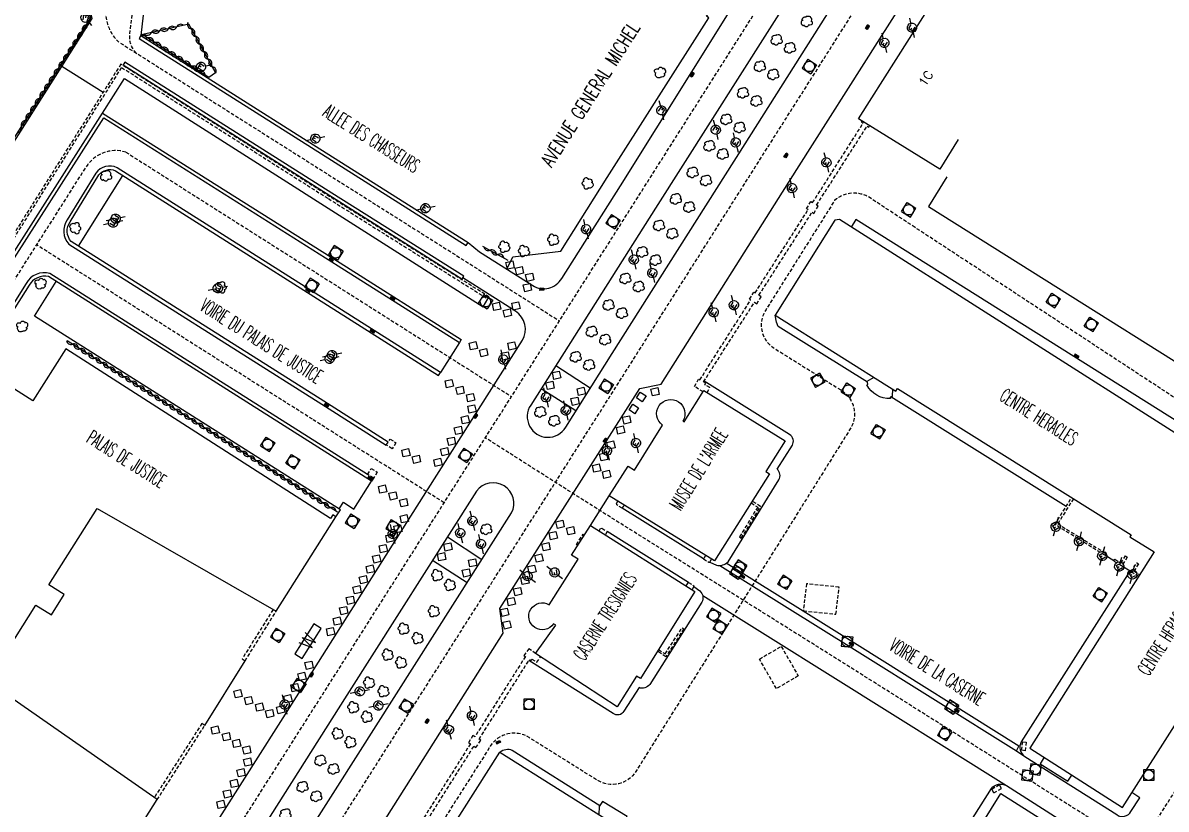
# Model space of a CAD drawing. Header units: millimetres. Extents: x 155000 to 156001, y 122000 to 123001.
# Drawn here: x 155752.4 to 155916.3, y 122209 to 122321.7 of the extents above; entities that cross this region are included whole.
import ezdxf
from ezdxf.enums import TextEntityAlignment as Align

# ---------------------------------------------------------------- set-up
doc = ezdxf.new("R2010")
doc.units = ezdxf.units.MM
doc.linetypes.add('DASHED', pattern=[0.75, 0.5, -0.25])
doc.layers.get('0').update_dxf_attribs({"linetype": 'CONTINUOUS'})
for name, color, linetype in [('W0001', 6, 'DASHED'), ('W0008', 7, 'CONTINUOUS'), ('W0100', 7, 'CONTINUOUS'), ('W0112', 1, 'DASHED'), ('W0300', 7, 'CONTINUOUS'), ('W0310', 3, 'CONTINUOUS'), ('W0334', 7, 'CONTINUOUS'), ('W0400', 7, 'CONTINUOUS'), ('W0420', 7, 'CONTINUOUS'), ('W0471', 7, 'CONTINUOUS'), ('W0984', 7, 'CONTINUOUS'), ('W0989', 7, 'CONTINUOUS'), ('W0991', 7, 'CONTINUOUS')]:
    doc.layers.add(name, color=color, linetype=linetype)
doc.styles.get("Standard").update_dxf_attribs({"font": 'romans.shx', "width": 0.85})

# ---------------------------------------------------------------- blocks, each defined once
blk = doc.blocks.new('T420')
for p, q in [((0.7499999999708962, 0.75), (-0.7500000000291038, 0.75)), ((-0.7500000000291038, 0.75), (-0.7500000000291038, -0.75)), ((0.75, 0.75), (0.75, -0.75)), ((0.7499999999708962, -0.75), (-0.7500000000291038, -0.75))]:
    blk.add_line(p, q)
blk.add_ellipse((0, 0), major_axis=(-0.5303300858918937, 0.5303300858918937), ratio=0.9999999999925214, start_param=3.926990816990981, end_param=10.21017612417057)
blk = doc.blocks.new('t310o')
at = {"color": 0, "linetype": 'Continuous'}
for centre, start, end in [((-0.4999987064074958, 0.3750017247803044), 216.8699, 323.1304), ((0.5000012935925042, -0.3749982752196956), 36.8699, 143.1303)]:
    blk.add_arc(centre, 0.625, start, end, dxfattribs=at)
blk = doc.blocks.new('T471')
for p, q in [((-0.333334, 0.333334), (-0.333334, -0.333334)), ((-0.333334, 0.333334), (0.333334, 0.333334)), ((-0.333334, 0), (0, 0)), ((0.500001, 0.500001), (1.000002, 1.000002)), ((-0.500001, -0.500001), (-1.000002, -1.000002)), ((-0.333334, -0.333334), (0.333334, -0.333334))]:
    blk.add_line(p, q)
blk.add_ellipse((0, 0), major_axis=(0.4714054636000732, 0.4714054636000732), ratio=1, start_param=5.497787143782138, end_param=11.78097245096172)
blk = doc.blocks.new('T300')
for p, q in [((-0.7999991999999999, 0.5142852), (-0.8571420000000001, 0.3428568)), ((-0.8571420000000001, 0.3428568), (-0.8571420000000001, 0.1714284)), ((-0.8571420000000001, 0.1714284), (-0.7428564, 0.05714279999999999)), ((-0.6857135999999999, 0.6285708), (-0.7999991999999999, 0.5142852)), ((-0.7999991999999999, -0.05714279999999999), (-0.7428564, 0.05714279999999999)), ((-0.7428564, 0.05714279999999999), (-0.6857135999999999, 0.1142856)), ((-0.5714279999999999, 0.6857135999999999), (-0.6857135999999999, 0.6285708)), ((-0.4571423999999999, 0.6857135999999999), (-0.5714279999999999, 0.6857135999999999)), ((-0.285714, 0.6285708), (-0.4571423999999999, 0.6857135999999999)), ((-0.285714, 0.6285708), (-0.1714284, 0.7428564)), ((-0.2285712, 0.5714279999999999), (-0.285714, 0.6285708)), ((-0.1714284, 0.7428564), (-0.05714279999999999, 0.7999991999999999)), ((-0.05714279999999999, 0.7999991999999999), (0.05714279999999999, 0.7999991999999999)), ((0.05714279999999999, 0.7999991999999999), (0.2285712, 0.7428564)), ((0.2285712, 0.7428564), (0.3428568, 0.6285708)), ((0.3428568, 0.6285708), (0.3999996, 0.5142852)), ((0.4571423999999999, 0.4571423999999999), (0.3428568, 0.4571423999999999)), ((0.3999996, 0.5142852), (0.3999996, 0.4571423999999999)), ((0.5714279999999999, 0.3999996), (0.4571423999999999, 0.4571423999999999)), ((0.5714279999999999, 0.3999996), (0.6857135999999999, 0.285714)), ((0.6857135999999999, 0.285714), (0.7428564, 0.1714284)), ((0.7428564, 0.05714279999999999), (0.6857135999999999, -0.1714284)), ((0.7428564, 0.1714284), (0.7428564, 0.05714279999999999)), ((-0.7999991999999999, -0.1714284), (-0.7999991999999999, -0.05714279999999999)), ((-0.7999991999999999, -0.2285712), (-0.7999991999999999, -0.1714284)), ((-0.7428564, -0.3428568), (-0.7999991999999999, -0.2285712)), ((-0.6857135999999999, -0.3999996), (-0.7428564, -0.3428568)), ((-0.5142852, -0.4571423999999999), (-0.6857135999999999, -0.3999996)), ((-0.3999996, -0.4571423999999999), (-0.5142852, -0.4571423999999999)), ((-0.3999996, -0.4571423999999999), (-0.3428568, -0.4571423999999999)), ((-0.3428568, -0.4571423999999999), (-0.3428568, -0.3999996)), ((-0.3428568, -0.5142852), (-0.3428568, -0.4571423999999999)), ((-0.285714, -0.6285708), (-0.3428568, -0.5142852)), ((-0.1714284, -0.7428564), (-0.285714, -0.6285708)), ((-0.05714279999999999, -0.7999991999999999), (-0.1714284, -0.7428564)), ((0.05714279999999999, -0.7999991999999999), (-0.05714279999999999, -0.7999991999999999)), ((0.1714284, -0.7428564), (0.05714279999999999, -0.7999991999999999)), ((0.2285712, -0.6857135999999999), (0.1714284, -0.7428564)), ((0.285714, -0.4571423999999999), (0.2285712, -0.4571423999999999)), ((0.285714, -0.6285708), (0.2285712, -0.6857135999999999)), ((0.4571423999999999, -0.3999996), (0.285714, -0.4571423999999999)), ((0.3428568, -0.5142852), (0.285714, -0.6285708)), ((0.3428568, -0.5142852), (0.3428568, -0.4571423999999999)), ((0.5714279999999999, -0.3428568), (0.4571423999999999, -0.3999996)), ((0.6285708, -0.285714), (0.5714279999999999, -0.3428568)), ((0.6857135999999999, -0.1714284), (0.6285708, -0.285714))]:
    blk.add_line(p, q)
blk = doc.blocks.new('T400')
for p, q in [((-0.15, 0.3), (0.15, 0.3)), ((-0.15, -0.25), (-0.15, 0.3)), ((-0.15, 0.15), (0.15, 0.15)), ((-0.15, 0), (0.15, 0)), ((0.15, 0.3), (0.15, -0.25)), ((-0.15, -0.15), (0.15, -0.15)), ((-0.15, -0.25), (-0.15, -0.3)), ((-0.15, -0.3), (0.15, -0.3)), ((0.15, -0.3), (0.15, -0.25))]:
    blk.add_line(p, q)
blk = doc.blocks.new('t112o')
at = {"color": 0, "linetype": 'Continuous'}
for p, q in [((-0.5, 0.5), (0.5, 0.5)), ((-0.5, -0.5), (-0.5, 0.5)), ((0.5, 0.5), (0.5, -0.5)), ((0.5, -0.5), (-0.5, -0.5))]:
    blk.add_line(p, q, dxfattribs=at)

msp = doc.modelspace()

# ---------------------------------------------------------------- linework, layer by layer
at = {"layer": 'W0001', "flags": 128}
for points in [[(155652.1436739115, 122000), (155706.77995, 122085.993), (155718.3082174287, 122103.6452354047), (155743.7851408312, 122143.939513796), (155772.4709064311, 122189.4103832096), (155796.3504639325, 122227.0125104261), (155840.5681810711, 122296.7246820114), (155881.9790007517, 122361.9693278728)], [(155666.236061548, 122000), (155716.8520315578, 122079.6949114116), (155728.1028776862, 122096.8550360209), (155753.7751459108, 122137.5530576896), (155774.6360081719, 122170.6574893503), (155819.6712437374, 122241.5592738366), (155839.4102358227, 122272.6645708474), (155891.9600129518, 122355.5686582201)]]:
    msp.add_lwpolyline(points, dxfattribs=at)
for points in [[(155768.6290668076, 122317.3365856267, -0.2310040762439673), (155767.7091206795, 122320.0450530591), (155769.2599034974, 122332.2276617168), (155769.8553744848, 122339.5391591925, 0.1604489781512149), (155769.8553744848, 122339.5391591925, -1.984029541635164)], [(155761.3157947054, 122335.7723562551), (155762.4916936215, 122330.6657507518), (155764.4020177776, 122321.8990094943, 0.147656233880943), (155766.024316376, 122318.9833199382), (155797.7050624826, 122298.9546173824), (155814.8816255543, 122288.115498122), (155829.3007732201, 122278.960864242)], [(155920.8178756938, 122000), (155935.0776053921, 122022.5105007209), (155954.4762979209, 122053.0129373225, -0.4136796324296143), (155968.7866672738, 122056.2109022707), (155946.6104515429, 122070.2576818349, -0.1823585135247044), (155934.8219770191, 122091.337370122), (155933.4136923433, 122100.7092005816), (155922.137060035, 122174.2825775177), (155920.346739965, 122185.9298224823, 0.1412574781914066), (155912.3082839524, 122203.3113597273), (155870.03775, 122229.92045), (155849.6353, 122242.6963), (155835.0983, 122251.7793), (155818.6694840416, 122262.1999298621)]]:
    msp.add_lwpolyline(points, format="xyb", dxfattribs=at)
at = {"layer": 'W0001'}
for points in [[(155625.0191206, 122270.2598098158), (155632.9121044592, 122265.5357790615, 0.3971630550388728), (155641.3057308284, 122267.3845162393), (155670.998663689, 122313.8066143105, -0.4190216467657031), (155677.9449053601, 122315.3668932171), (155742.6278312137, 122274.5137424268, 0.3130647696439477), (155745.3934449226, 122275.7320845404), (155761.4518706625, 122301.0436538978, -0.3367055995475418), (155767.1277706313, 122303.1453192591), (155822.4229073525, 122268.1174513176)], [(155812.7697930349, 122252.8986746555), (155793.8799378705, 122264.8672279656), (155754.3339318233, 122289.8552823907, -0.3632297259151491)]]:
    msp.add_lwpolyline(points, format="xyb", dxfattribs=at)
at = {"layer": 'W0001', "flags": 128}
msp.add_lwpolyline([(155880.2988689124, 122292.3400459386), (155873.8449942438, 122296.571891053, 0.3378213921234247), (155868.7583512407, 122296.209146615), (155858.92075, 122280.5876, 0.4142135622039166), (155859.9326168053, 122275.1429403786), (155869.7056508648, 122269.0231450996, -0.4142135622039166), (155870.9936869322, 122263.476929805), (155855.641139099, 122238.9354918886), (155840.2668932358, 122214.4076411039, -0.4142135622039166), (155834.7149386476, 122213.1445729125), (155824.9419045881, 122219.2643681914, 0.4142135622039166), (155819.38995, 122218.0013), (155810.5331451777, 122204.0510191838, 0.4142135623730951), (155811.7962133679, 122198.4990645937), (155869.0189978086, 122162.4871494668), (155878.4304370476, 122156.5525295948, 0.3916673116344891), (155884.3918006263, 122158.9161051357), (155910.1870270112, 122199.973606401), (155932.207152784, 122234.6218126684), (155937.9434092426, 122243.6227420723, 0.3388562437548717), (155936.9452, 122255.1967)], format="xyb", close=True, dxfattribs=at)
at = {"layer": 'W0008'}
for points in [[(155884.5006583987, 122360.3498315433), (155862.9966, 122326.4785), (155843.0875621422, 122295.1278640227), (155825.1814, 122266.8764, 1.028066374352977), (155830.205, 122263.7445), (155836.8524122612, 122274.2932242277), (155855.941, 122304.3367), (155868.3104, 122323.8587), (155889.4340520221, 122357.1814344078)], [(155685.0643, 122357.2886), (155683.7259, 122356.6924), (155670.1531, 122335.3106), (155652.4803419285, 122307.6166715621), (155622.5061, 122260.6908), (155608.6449, 122238.9905, 0.4373628191754588), (155609.3224, 122234.9512), (155623.1209, 122226.1631), (155640.6318, 122215.2052), (155661.6144, 122201.6128), (155675.4819, 122192.803), (155717.2492, 122166.297), (155738.3958, 122152.6698, 0.4281102933007476), (155746.8565, 122154.6134), (155768.7192, 122189.0837), (155793.8265, 122228.6151), (155808.8922, 122252.3995), (155823.9944, 122276.1889, 0.4055611627127376), (155822.9855000001, 122280.3324000001), (155815.4321, 122285.1185), (155815.5748, 122285.3505), (155796.6496, 122297.2834), (155767.0126, 122316.0214), (155766.7219538698, 122315.5616988921)], [(155771.5873213682, 122339.8003483991), (155769.297108547, 122319.84291045), (155769.0299, 122319.4203), (155793.7553, 122303.7869), (155815.9319, 122289.7812), (155816.2069, 122290.2015), (155817.8285, 122288.8576), (155825.4796, 122284.0249, 0.4233195955415405), (155829.6245999998, 122285.0418000001), (155838.0488, 122298.3215), (155858.7554206483, 122331.4049505061)], [(155742.6472552591, 122277.4227268568), (155743.5215, 122276.8978), (155743.9600928768, 122276.6344536286), (155745.0642, 122278.4733), (155763.9605, 122308.053), (155797.5983, 122286.8388), (155814.967, 122275.875), (155812.2347, 122271.5528), (155765.8812, 122300.9164, 0.3535089515991144), (155762.8503000001, 122300.1502999999), (155758.7177, 122293.4452, 0.3454935081339963), (155758.9657, 122289.945), (155795.2434, 122267.0221), (155804.4764, 122261.1721)], [(155801.7891, 122256.9699), (155756.2576, 122285.7682, 0.336212259429199), (155752.824, 122284.339), (155747.9574140339, 122276.6436208466), (155745.5284, 122272.7673), (155745.7439, 122272.6306)], [(155850.841, 122244.4101), (155851.8008999999, 122243.9356, 0.2414318940499677), (155853.4919, 122244.4402), (155860.772, 122256.1873, 0.3627485233588649), (155860.5018, 122257.7115), (155862.6959, 122261.1321, 0.4020820055839898), (155862.2926, 122262.6796), (155850.0342013777, 122270.3441394164)], [(155911.1021292568, 122243.11466968), (155895.5046, 122218.6231, 0.3999377983134912), (155896.0505, 122216.56), (155909.2152, 122208.2092, 0.4603296571850259), (155911.2463004904, 122208.6635997398), (155912.5325, 122210.6242), (155911.3789787701, 122211.3593342797)], [(155848.5884, 122240.8791), (155849.4338000001, 122240.2714, -0.3489252406862087), (155849.7175, 122238.6415), (155842.2392, 122226.8795, -0.3618394744227851), (155840.7275, 122226.423), (155838.5403992903, 122223.0165004033, -0.4520716839717261), (155837.0091, 122222.6984), (155824.9022472218, 122230.3000170155)], [(155835.0704332281, 122209.4777427151), (155822.5471, 122217.4107, 0.2699616552705754), (155820.7609, 122217.1422)], [(155838.5989814934, 122207.2657476333), (155871.12, 122186.7041, -0.3712880486777873), (155874.8925, 122187.9403), (155878.5176, 122193.576), (155879.3045, 122193.0973), (155891.2438, 122211.9685, -0.3627355690879984), (155893.3769, 122212.3678), (155906.6304, 122203.9348, -0.3797451135530641), (155907.1771003615, 122201.8440998163), (155881.1796, 122160.9123, -0.3505775078674382), (155879.5753, 122160.5537)]]:
    msp.add_lwpolyline(points, format="xyb", dxfattribs=at)
for points in [[(155761.9851, 122145.0749), (155766.5219, 122152.2656), (155768.5017, 122151.0448), (155777.8258, 122165.7499), (155777.1738, 122169.0477), (155785.8444, 122182.5743), (155788.9174, 122183.2769), (155799.1878, 122199.4524), (155821.2219, 122234.2171), (155820.7578, 122237.7249), (155840.8381, 122269.2613), (155843.8805, 122269.8902), (155863.3603, 122300.6361), (155875.258, 122319.378), (155892.4339, 122346.3708), (155891.6637, 122349.4607), (155894.4773673161, 122353.9424417487)], [(155763.8694712426, 122311.7078400595), (155757.9612, 122315.4068), (155762.2999, 122322.2799), (155759.1930635186, 122335.6758628667)], [(155935.033663333, 122252.4811729031), (155935.6088, 122253.4002), (155871.809080303, 122293.4669727361), (155871.1480670758, 122292.4144183193)], [(155873.4717266013, 122270.1729036659), (155860.6737, 122278.1552), (155860.4029, 122278.7596), (155860.2476, 122279.7665)], [(155901.9325102904, 122252.3617931437), (155876.8041352832, 122268.0670782581)]]:
    msp.add_lwpolyline(points, dxfattribs=at)
msp.add_lwpolyline([(155756.6806, 122147.9618), (155779.6582, 122184.1854), (155797.5081, 122212.3073), (155822.4367487, 122251.4394093357, 0.9218708745162154), (155817.4075422331, 122254.5770290993), (155798.832, 122225.3431), (155774.9986, 122187.8072), (155751.5459916361, 122150.9026333242, 0.9356676709904213)], format="xyb", close=True, dxfattribs=at)
at = {"layer": 'W0008', "flags": 128}
for points in [[(155849.9419, 122244.8656), (155838.2888901109, 122252.1169262361)], [(155847.7893, 122241.4881), (155836.1507901109, 122248.7670262361)]]:
    msp.add_lwpolyline(points, dxfattribs=at)
at = {"layer": 'W0100'}
for points in [[(155886.4687691174, 122304.9311549414), (155883.8365560592, 122300.6801016112), (155872.1828, 122307.896), (155882.9644, 122324.944), (155883.047, 122324.8886), (155886.3814, 122330.1425), (155889.6007, 122335.2186), (155892.8523, 122340.3998), (155895.9064, 122345.3196), (155899.3909, 122350.7868)], [(155884.849432543, 122299.5912101929), (155882.1926, 122295.3555), (155939.4254774574, 122259.4564029344), (155934.1806, 122292.7362), (155932.7943, 122301.7042), (155931.7412, 122308.5336), (155930.8139, 122314.4531), (155929.2643, 122324.407), (155928.3397, 122330.3358), (155927.4359, 122336.7828), (155926.1551, 122344.1121)], [(155910.0349, 122209.2503), (155927.9408715713, 122237.3470966281), (155928.2868, 122237.1273), (155936.9119, 122250.6995), (155936.7613, 122251.4), (155919.8704, 122261.9705), (155919.6174913625, 122261.5730361), (155869.4607, 122293.4881), (155868.807, 122293.3723), (155860.2476, 122279.7665), (155877.5525, 122268.912), (155877.7656814847, 122269.2528022869), (155911.2703656614, 122248.2946732083), (155911.0988, 122248.0204), (155914.5863565585, 122245.8656207032), (155896.7211, 122217.7442), (155910.0349, 122209.2503)], [(155735.8811964075, 122214.7025243279), (155762.9125477958, 122197.5524102018), (155762.6032, 122197.0641), (155763.0428, 122196.7616), (155771.6281, 122210.361), (155747.3177, 122227.2905), (155754.2454273876, 122238.2461032041), (155756.4553, 122236.8487), (155758.2755, 122239.744), (155756.0732211353, 122241.1366013311), (155763.0067, 122252.1013), (155788.67, 122237.3435), (155797.2474, 122250.885), (155796.8153, 122251.1588), (155796.4945829978, 122250.6576428189), (155758.5167, 122274.9617), (155753.8013, 122267.5107), (155745.7439, 122272.6306)]]:
    msp.add_lwpolyline(points, dxfattribs=at)
msp.add_lwpolyline([(155850.0153439408, 122268.9825983888), (155861.6691, 122261.7667), (155858.8870377704, 122257.3698063333), (155859.4146, 122257.036), (155851.5234, 122244.5644), (155836.4534, 122253.8958), (155839.1563, 122258.1344), (155840.0612738259, 122257.5718417688), (155844.072, 122264.0238, -2.299704953281392), (155846.986990428, 122264.5973469201), (155847.1728343914, 122264.4818208702)], format="xyb", close=True, dxfattribs=at)
msp.add_lwpolyline([(155825.886, 122231.2774), (155828.7790797902, 122235.3434037332), (155828.4364390623, 122235.5692594247, -2.341352379633259), (155827.8161387533, 122238.2855490765), (155831.9704543094, 122244.7968615698), (155831.0433, 122245.3884), (155833.7432, 122249.6628), (155848.7298, 122240.2055), (155840.9107, 122227.7177), (155840.3534105418, 122228.0666407264), (155837.5995, 122223.6684), (155825.886, 122231.2774)], format="xyb", dxfattribs=at)
for points in [[(155794.0961, 122235.5518), (155791.3562, 122231.2487), (155792.3973, 122230.5812), (155795.1372, 122234.8843)], [(155862.3214, 122171.4649), (155862.5510550545, 122171.8306674444), (155829.3823064122, 122192.6563885261), (155829.1689, 122192.3165), (155816.7706017952, 122200.1190993847), (155816.1487, 122199.1309), (155814.9122, 122199.936), (155815.5219594706, 122200.904905281), (155811.89, 122203.1906), (155820.7609, 122217.1422), (155838.0447, 122206.2728), (155837.8296535305, 122205.9304655955), (155871.0620094655, 122184.9921793616), (155871.2539, 122185.2917), (155874.9515, 122182.9228), (155892.5964, 122211.2299), (155905.9156, 122202.7876), (155888.1180326001, 122174.7890222078), (155888.4961, 122174.5487), (155879.5753, 122160.5537)]]:
    msp.add_lwpolyline(points, close=True, dxfattribs=at)
at = {"layer": 'W0112'}
for points in [[(155766.4216, 122315.7521), (155742.3516, 122277.6093), (155742.6472552591, 122277.4227268568), (155766.5319427061, 122315.2682222003), (155796.1696205459, 122296.4802282235), (155819.0468579023, 122282.1009102909), (155819.2329, 122282.3969), (155796.3568, 122296.7755)], [(155805.8548594937, 122261.493025288), (155805.3047, 122260.6387), (155804.4764, 122261.1721), (155805.0265594937, 122262.026425288)], [(155801.7891, 122256.9699), (155802.328, 122257.8263), (155803.1844, 122257.2874), (155802.6455, 122256.431)], [(155910.7034, 122245.1225), (155909.9085, 122243.8426), (155908.7664, 122244.5568), (155908.9254617367, 122244.8111606965), (155909.8124165968, 122244.2565129765), (155910.4485507225, 122245.2807777488)], [(155864.2718, 122237.4152), (155868.9465, 122236.9342), (155869.3902, 122240.8055), (155864.7155, 122241.2865)], [(155861.1139, 122232.3269), (155863.543, 122228.0843), (155860.4033, 122226.2641), (155857.9742, 122230.5067)], [(155896.2412, 122218.5914), (155896.0856, 122217.3706), (155895.5728, 122217.4332), (155895.7284, 122218.654)], [(155891.5802, 122211.3381), (155892.6612, 122211.9601), (155892.3998, 122212.4574), (155891.3188, 122211.8354)]]:
    msp.add_lwpolyline(points, close=True, dxfattribs=at)
for points in [[(155849.8946682234, 122268.7915226698), (155848.6679, 122269.5663), (155849.2525, 122270.6169), (155849.433839119, 122270.5207568601), (155856.7165631493, 122281.9557134767), (155856.557, 122282.0552), (155857.1837, 122283.0859), (155857.3644243277, 122282.9729515924), (155864.9576360931, 122294.8954199923), (155864.7188, 122295.0507), (155865.364, 122296.0574), (155865.6038760139, 122295.910112493), (155872.8338518118, 122307.2622465631), (155872.5944, 122307.4155), (155872.6969453288, 122307.5776459491)], [(155850.4990299258, 122268.683104483), (155850.8793, 122269.3986), (155850.1661677302, 122269.7954181276), (155850.311, 122270.0557), (155849.9664949817, 122270.2383511254), (155857.2521085561, 122281.6218046084), (155857.5939, 122281.4087), (155858.2351, 122282.4288), (155857.9018847654, 122282.6370515985), (155865.5153778438, 122294.5328025075), (155865.7644, 122294.3709), (155866.42, 122295.409), (155866.1731623246, 122295.5605620727), (155873.4216669197, 122306.8860343938), (155873.6611217231, 122306.7327790421), (155873.7737636988, 122306.9108899349)], [(155902.9824831249, 122253.4789785153), (155900.745530303, 122249.890664977), (155907.6559185285, 122245.6273192378), (155907.4984, 122245.372), (155900.3315, 122249.7936), (155902.7281437468, 122253.6380750013)], [(155838.5748955363, 122252.5770162493), (155838.2888901109, 122252.1169262361), (155837.5413, 122252.5939), (155837.5004, 122252.8066), (155837.6969444721, 122253.1227763405)], [(155856.7873294665, 122252.8837459468), (155857.7250250725, 122252.2760435269), (155855.1218242551, 122247.9983575024), (155855.3781, 122247.8424), (155858.1329, 122252.3692), (155856.947746057, 122253.1372753909)], [(155834.9911057669, 122248.8753085603), (155835.1982, 122249.1999), (155835.4032, 122249.244), (155836.1507901109, 122248.7670262361), (155835.8671594273, 122248.3224745431)], [(155831.9271394478, 122246.787667875), (155831.736, 122246.9084), (155832.6916, 122248.4078), (155832.8766545077, 122248.2909113922)], [(155850.2453985282, 122245.3557432604), (155849.9419, 122244.8656), (155850.7051, 122244.3784), (155850.841, 122244.4101), (155851.099190625, 122244.8270720213)], [(155912.3403091533, 122242.3301526402), (155911.2613, 122243.0176), (155912.064, 122244.2936), (155912.3179333071, 122244.1338568451), (155911.6740628391, 122243.1103378252), (155912.5011783778, 122242.5833743684)], [(155847.4782948896, 122240.9952628068), (155847.7893, 122241.4881), (155848.5655, 122241.0142), (155848.5884, 122240.8791), (155848.3246608348, 122240.4611632343)], [(155788.2362539284, 122237.5929276954), (155783.8049774535, 122230.5133818296), (155784.2288, 122230.2481), (155788.67, 122237.3435)], [(155843.5156237481, 122231.8779955304), (155844.4535077145, 122231.243607861), (155846.882449667, 122234.9863159818), (155847.1341, 122234.823), (155844.5387, 122230.8238), (155843.3563166214, 122231.6235678421)], [(155825.886, 122231.2774), (155824.9137, 122231.9918), (155824.1993, 122231.0195), (155824.4152133602, 122230.8608570868), (155817.1820779401, 122219.3734761518), (155816.8924, 122219.5505), (155816.2618, 122218.5186), (155816.5376524641, 122218.3500249793), (155809.036967622, 122206.4377325845), (155808.7614, 122206.613), (155808.1159, 122205.5981), (155808.396079511, 122205.4198993158), (155801.1043896145, 122193.8395244663)], [(155815.3836856509, 122184.8721029367), (155816.8688, 122187.1629), (155803.0598076675, 122195.8189822689), (155808.9018401141, 122205.0970682236), (155809.1821, 122204.9206), (155809.8447, 122205.9655), (155809.5610966343, 122206.1440734765), (155817.0300689832, 122218.006001338), (155817.3355, 122217.8131), (155818.019, 122218.8604), (155817.7747464534, 122219.0146634289), (155824.9649478541, 122230.3992942837), (155825.1893, 122230.2576), (155825.3606199539, 122230.5083709042), (155826.0503, 122230.0372), (155826.5795711248, 122230.8091802224)], [(155771.6281, 122210.361), (155778.4605, 122220.9962), (155778.0398295588, 122221.2664524374), (155771.2175042109, 122210.646934473)]]:
    msp.add_lwpolyline(points, dxfattribs=at)
at = {"layer": 'W0310'}
for points in [[(155736.4946650714, 122282.3052764749), (155762.0451992815, 122322.2962316887), (155758.9141704644, 122335.6678837385)], [(155818.2781, 122289.6876), (155821.8884, 122287.6737)], [(155797.4989, 122251.5343), (155758.7208, 122276.1007)]]:
    msp.add_lwpolyline(points, dxfattribs=at)
msp.add_lwpolyline([(155769.5616, 122319.9846), (155779.0396, 122313.8826), (155780.002, 122314.5387), (155776.1442, 122321.4804)], close=True, dxfattribs=at)
at = {"layer": 'W0334'}
for points in [[(155821.7555965823, 122286.3771096583), (155822.6037, 122288.1535), (155829.4863, 122288.9511), (155836.1637536829, 122299.5162679941), (155850.7306, 122322.4045), (155850.4051, 122322.6271), (155850.5826, 122322.8774)], [(155769.297108547, 122319.84291045), (155794.022398669, 122304.2095799238), (155816.2069, 122290.2015)], [(155736.7817, 122282.1238), (155757.9612, 122315.4068)], [(155763.8067546307, 122308.7410919569), (155766.9437, 122313.7107), (155818.3527, 122280.9943), (155819.0468579023, 122282.1009102909)], [(155743.5215, 122276.8978), (155744.642839968, 122278.7424760083), (155763.8067546307, 122308.7410919569), (155797.8651937259, 122287.2616093413), (155815.2338937258, 122276.2978093413), (155814.967, 122275.875)], [(155760.3269265273, 122289.6763300256), (155766.7196719916, 122299.7933727322)], [(155797.2474, 122250.885), (155797.9243, 122251.8959), (155754.0333, 122279.6515), (155757.1542338404, 122284.6094687869)], [(155833.710582065, 122269.3074795488), (155828.7643592285, 122272.529417265)], [(155831.6612467353, 122266.0554060511), (155826.6744508474, 122269.2320623672)], [(155797.7118305623, 122252.0302605004), (155798.3361, 122252.9643), (155799.811, 122252.0038), (155802.3769782452, 122256.0064541664)], [(155813.2378383196, 122248.0148072787), (155818.1920108332, 122244.7761702525)], [(155811.1235722631, 122244.6874048688), (155816.0842951458, 122241.4675528574)], [(155852.3202148689, 122243.9101518318), (155871.5915, 122231.8863), (155894.8104, 122217.3616), (155895.183, 122218.0118), (155871.9641, 122232.5365), (155853.2061, 122244.2401)], [(155849.8428282586, 122239.588902217), (155868.484, 122227.9546), (155893.3769, 122212.3678)], [(155898.7940164957, 122216.4217266698), (155898.2047, 122215.498), (155902.2085, 122213.0055), (155902.7697798684, 122213.8852805379)], [(155837.5334735324, 122206.5942990319), (155838.5133, 122207.1217), (155838.9904, 122207.9238), (155835.4876, 122210.1166), (155834.9895, 122209.3538), (155834.9362903374, 122208.2276101683)]]:
    msp.add_lwpolyline(points, dxfattribs=at)
at = {"layer": 'W0334', "flags": 128}
for points in [[(155815.4321, 122285.1185), (155815.3106844702, 122284.9259388374), (155796.3824007359, 122296.8607836808), (155766.7454007359, 122315.5987836808)], [(155833.7432, 122249.6628), (155836.4534, 122253.8958)], [(155908.7664, 122244.5568), (155907.4984, 122245.372)], [(155911.2613, 122243.0176), (155909.9085, 122243.8426)], [(155778.4605, 122220.9962), (155784.2288, 122230.2481)], [(155894.8104, 122217.3616), (155896.0505, 122216.56)]]:
    msp.add_lwpolyline(points, dxfattribs=at)
at = {"layer": 'W0334'}
for points in [[(155804.7471169516, 122261.5924877971), (155795.5104853478, 122267.4447883213), (155759.2933083521, 122290.3294454676, -0.3389406454198403), (155759.1375325921, 122293.1734216945), (155763.2632924909, 122299.867423702, -0.3460374970856585), (155765.6432697767, 122300.4752423661), (155811.9671324463, 122271.1304167567), (155812.2347, 122271.5528)], [(155802.6455, 122256.431), (155802.3769782452, 122256.0064541664), (155756.0592921926, 122285.3020103912, 0.3291024021784594), (155753.2516318976, 122284.0797317065), (155745.9345477888, 122272.5094569993)], [(155877.0479846049, 122269.2284573246), (155876.9934, 122268.1337), (155876.7238, 122268.0388), (155876.7622, 122267.8304, -0.2917165736997803), (155873.3928, 122269.7769), (155873.5163, 122269.9178), (155873.4444, 122270.3293), (155874.415112575, 122270.8799265298)]]:
    msp.add_lwpolyline(points, format="xyb", dxfattribs=at)

# ---------------------------------------------------------------- block references
at = {"layer": 'W0112'}
for p, rotation in [((155822.2362, 122286.9476), 12.59143713496761), ((155823.5588, 122286.1603), 12.59143713496761), ((155825.0413, 122285.2206), 12.59143713496761), ((155824.7212, 122283.7389), 12.59143713496761), ((155820.2907, 122281.0434), 12.59143713496761), ((155823.0607, 122281.1072), 12.59143713496761), ((155821.8444, 122280.0901), 12.59143713496761), ((155816.9455, 122275.4079), 12.59143713496761), ((155818.4598, 122274.4089), 12.59143713496761), ((155822.482, 122275.3758), 12.59143713496761), ((155821.5487, 122273.9484), 12.59143713496761), ((155828.8813, 122271.1636), 12.5137039678403), ((155813.5002, 122269.9875), 12.59143713496761), ((155827.9623, 122269.7159), 12.5137039678403), ((155815.0513, 122268.9936), 12.59143713496761), ((155816.5691, 122267.978), 12.59143713496761), ((155832.4357, 122268.8689), 12.5137039678403), ((155841.033, 122268.0692), 57.51370396784031), ((155843.0086, 122268.8102), 12.5137039678403), ((155816.7568, 122266.3523), 12.59143713496761), ((155831.5529, 122267.4509), 12.5137039678403), ((155839.9654, 122266.3461), 57.51370396784031), ((155815.7872, 122264.7988), 12.59143713496761), ((155838.9538, 122264.7645), 12.5137039678403), ((155814.8215, 122263.2673), 12.59143713496761), ((155838.0572, 122263.326), 12.5137039678403), ((155813.8236, 122261.7267), 12.59143713496761), ((155836.6896, 122261.1657), 12.5137039678403), ((155807.2892, 122260.0741), 12.59143713496761), ((155812.8659, 122260.2203), 12.59143713496761), ((155808.7971, 122259.1228), 12.59143713496761), ((155811.8857, 122258.6936), 12.59143713496761), ((155834.6237, 122257.8757), 12.5137039678403), ((155835.6449, 122259.4973), 12.5137039678403), ((155836.0568, 122256.9755), 12.5137039678403), ((155803.9479, 122254.8503), 12.59143713496761), ((155805.4432, 122253.8813), 12.59143713496761), ((155806.972, 122252.9015), 12.59143713496761), ((155807.0495, 122250.6139), 12.64869391640829), ((155829.3868, 122249.8115), 12.5137039678403), ((155806.1505, 122249.1535), 12.64869391640829), ((155828.4102, 122248.1958), 12.5137039678403), ((155830.921, 122248.89), 12.5137039678403), ((155805.0011, 122247.8104), 12.64869391640829), ((155813.324, 122246.5683), 281.826589546434), ((155827.3897, 122246.5916), 12.5137039678403), ((155803.0948, 122244.8579), 12.64869391640829), ((155804.043, 122246.342), 12.64869391640829), ((155812.4136, 122245.17), 281.826589546434), ((155826.3707, 122244.9806), 12.5137039678403), ((155802.175, 122243.3858), 12.64869391640829), ((155816.8641, 122244.296), 281.826589546434), ((155825.364, 122243.3832), 12.5137039678403), ((155801.2061, 122241.8811), 12.64869391640829), ((155815.9575, 122242.8453), 281.826589546434), ((155824.3525, 122241.7799), 12.5137039678403), ((155800.2904, 122240.4295), 12.64869391640829), ((155823.3167, 122240.1711), 12.5137039678403), ((155799.3432, 122238.9284), 12.64869391640829), ((155822.3985, 122238.7368), 12.5137039678403), ((155798.3729, 122237.4451), 12.64869391640829), ((155821.4486, 122237.2196), 12.5137039678403), ((155797.442, 122235.9374), 12.64869391640829), ((155821.7836, 122235.3923), 12.5137039678403), ((155796.4779, 122234.4421999999), 12.64869391640829), ((155793.4088, 122229.6224), 12.57943208220039), ((155792.3896, 122228.0057999999), 12.57943208220039), ((155783.2129, 122225.534), 12.57943208220039), ((155791.3716, 122226.4111), 12.57943208220039), ((155784.7465, 122224.5652), 12.57943208220039), ((155786.3099, 122223.6254), 12.57943208220039), ((155790.3628, 122224.8114), 12.57943208220039), ((155787.7759, 122222.6945), 12.57943208220039), ((155789.354, 122223.2525), 12.57943208220039), ((155779.9455, 122220.3164), 12.57943208220039), ((155781.5465, 122219.3789), 12.57943208220039), ((155783.0056, 122218.4224), 12.57943208220039), ((155784.4726, 122217.4573), 12.57943208220039), ((155784.6091, 122215.7462), 12.57943208220039), ((155783.6535, 122214.2204), 12.57943208220039), ((155782.6762, 122212.6906), 12.57943208220039), ((155781.7057, 122211.1755), 12.57943208220039), ((155780.7547, 122209.6728), 12.57943208220039)]:
    msp.add_blockref('t112o', p, dxfattribs=dict(at, rotation=rotation))
at = {"layer": 'W0300'}
for p, rotation in [((155864.8402573277, 122321.9156466481), 57.61924460137816), ((155860.5147130604, 122319.276161313), 57.61924460137816), ((155862.4303130604, 122318.115361313), 57.61924460137816), ((155858.1047687932, 122315.4758759778), 57.61924460137816), ((155843.6486, 122314.5085), 237.572385763893), ((155860.0203687932, 122314.3150759778), 57.61924460137816), ((155855.6948245259, 122311.6755906426), 57.61924460137816), ((155857.6104245259, 122310.5147906426), 57.61924460137816), ((155853.2848802587, 122307.8753053074), 57.61924460137816), ((155855.2004802587, 122306.7145053074), 57.61924460137816), ((155850.8749359915, 122304.0750199722), 57.61924460137816), ((155852.7905359915, 122302.9142199722), 57.61924460137816), ((155848.4649917242, 122300.274734637), 57.61924460137816), ((155764.3753, 122299.7836), 58.35294303659621), ((155833.3911, 122298.5619), 330.846318194141), ((155850.3805917242, 122299.113934637), 57.61924460137816), ((155846.055047457, 122296.4744493018), 57.61924460137816), ((155847.970647457, 122295.3136493018), 57.61924460137816), ((155759.8437, 122292.3512), 147.712312504948), ((155843.6451031898, 122292.6741639667), 57.61924460137816), ((155828.4427, 122290.504), 330.846318194141), ((155845.5607031898, 122291.5133639667), 57.61924460137816), ((155821.4281, 122289.4957), 330.846318194141), ((155824.2561, 122288.8854), 330.846318194141), ((155841.2351589225, 122288.8738786315), 57.61924460137816), ((155843.1507589225, 122287.7130786315), 57.61924460137816), ((155754.8398, 122284.2554), 237.690589574137), ((155780.7178, 122283.8687), 147.641780512881), ((155838.8252146553, 122285.0735932963), 57.61924460137816), ((155840.7408146553, 122283.9127932963), 57.61924460137816), ((155836.4152703881, 122281.2733079611), 57.61924460137816), ((155838.3308703881, 122280.1125079611), 57.61924460137816), ((155752.2031, 122278.1215), 237.690589574137), ((155834.0053261209, 122277.4730226259), 57.61924460137816), ((155835.9209261209, 122276.3122226259), 57.61924460137816), ((155831.7057, 122273.8467), 57.61924460137816), ((155833.6213, 122272.6859), 57.61924460137816), ((155826.6339, 122265.9512), 57.51370396784031), ((155828.6309, 122264.6853), 57.51370396784031), ((155818.8765, 122249.1335), 57.5676990231167), ((155811.7977, 122242.4161), 326.826589546434), ((155813.6402, 122241.0153), 326.826589546434), ((155811.3196, 122237.2533), 326.826589546434), ((155806.9829, 122234.7498), 326.826589546434), ((155809.0007, 122233.3928), 326.826589546434), ((155804.7076, 122231.0294), 326.826589546434), ((155806.622, 122229.9011), 326.826589546434), ((155802.0354, 122227.0201), 326.826589546434), ((155804.1023, 122225.7859), 326.826589546434), ((155799.7761, 122223.4848), 326.826589546434), ((155801.7214, 122222.1345), 326.826589546434), ((155797.5427, 122219.735), 326.826589546434), ((155799.3639, 122218.4889), 326.826589546434), ((155795.0954, 122216.0176), 57.59535302422039), ((155796.9835, 122214.7873), 57.59535302422039), ((155792.536, 122212.2357), 57.59535302422039), ((155794.4972, 122210.8727), 57.59535302422039), ((155790.0836, 122208.316), 57.59535302422039)]:
    msp.add_blockref('T300', p, dxfattribs=dict(at, rotation=rotation))
at = {"layer": 'W0310'}
for p, rotation in [((155761.581527397, 122321.5705059), 57.4251724076772), ((155760.908526636, 122320.517144625), 57.4251724076772), ((155771.9994517831, 122320.5385663199), 192.80223451617), ((155773.2183776747, 122320.8155494798), 192.80223451617), ((155774.4373035662, 122321.0925326397), 192.80223451617), ((155776.5083266567, 122320.8251928839), 119.0628027946066), ((155759.562525113, 122318.410422075), 57.4251724076772), ((155760.235525875, 122319.46378335), 57.4251724076772), ((155770.300863793, 122319.5086570094), 327.2262935449014), ((155770.7805258915, 122320.2615831599), 192.80223451617), ((155771.3518826801, 122318.8320039972), 327.2262935449014), ((155777.115536673, 122319.7325831658), 119.0628027946066), ((155777.7227466893, 122318.6399734477), 119.0628027946066), ((155758.889524352, 122317.3570608), 57.4251724076772), ((155772.4029015673, 122318.1553509851), 327.2262935449014), ((155773.4539204544, 122317.4786979729), 327.2262935449014), ((155774.5049393415, 122316.8020449607), 327.2262935449014), ((155778.3299567057, 122317.5473637296), 119.0628027946066), ((155757.54352283, 122315.25033825), 57.4251724076772), ((155758.216523591, 122316.303699525), 57.4251724076772), ((155775.5559582287, 122316.1253919486), 327.2262935449014), ((155776.6069771158, 122315.4487389364), 327.2262935449014), ((155778.937166722, 122316.4547540115), 119.0628027946066), ((155779.5443767383, 122315.3621442935), 119.0628027946066), ((155756.870522069, 122314.196976975), 57.4251724076772), ((155777.6579960029, 122314.7720859242), 327.2262935449014), ((155755.524520547, 122312.090254425), 57.4251724076772), ((155756.197521308, 122313.1436157), 57.4251724076772), ((155754.178519025, 122309.983531875), 57.4251724076772), ((155754.851519786, 122311.03689315), 57.4251724076772), ((155753.505518264, 122308.9301706), 57.4251724076772), ((155752.159516742, 122306.82344805), 57.4251724076772), ((155752.832517503, 122307.876809325), 57.4251724076772), ((155819.369745225, 122289.078657719), 330.846318194141), ((155820.46139045, 122288.469715437), 330.846318194141), ((155759.485115636, 122275.616496709), 147.645242091624), ((155760.541054091, 122274.9475468), 147.645242091624), ((155761.596992545, 122274.278596892), 147.645242091624), ((155762.652931, 122273.609646983), 147.645242091624), ((155763.708869454, 122272.940697075), 147.645242091624), ((155764.764807909, 122272.271747166), 147.645242091624), ((155765.820746363, 122271.602797258), 147.645242091624), ((155766.876684818, 122270.933847349), 147.645242091624), ((155767.932623273, 122270.26489744), 147.645242091624), ((155768.988561727, 122269.595947532), 147.645242091624), ((155770.044500182, 122268.926997623), 147.645242091624), ((155771.100438636, 122268.258047715), 147.645242091624), ((155772.156377091, 122267.589097806), 147.645242091624), ((155773.212315545, 122266.920147897), 147.645242091624), ((155774.268254, 122266.251197989), 147.645242091624), ((155775.324192454, 122265.58224808), 147.645242091624), ((155776.380130909, 122264.913298172), 147.645242091624), ((155777.436069364, 122264.244348263), 147.645242091624), ((155778.492007818, 122263.575398355), 147.645242091624), ((155779.547946273, 122262.906448446), 147.645242091624), ((155780.603884727, 122262.237498537), 147.645242091624), ((155781.659823182, 122261.568548629), 147.645242091624), ((155782.715761636, 122260.89959872), 147.645242091624), ((155783.771700091, 122260.230648812), 147.645242091624), ((155784.827638545, 122259.561698903), 147.645242091624), ((155785.883577, 122258.892748994), 147.645242091624), ((155786.939515455, 122258.223799086), 147.645242091624), ((155787.995453909, 122257.554849177), 147.645242091624), ((155789.051392364, 122256.885899269), 147.645242091624), ((155790.107330818, 122256.21694936), 147.645242091624), ((155791.163269273, 122255.547999452), 147.645242091624), ((155792.219207727, 122254.879049543), 147.645242091624), ((155793.275146182, 122254.210099634), 147.645242091624), ((155794.331084636, 122253.541149726), 147.645242091624), ((155795.387023091, 122252.872199817), 147.645242091624), ((155796.442961546, 122252.203249909), 147.645242091624)]:
    msp.add_blockref('t310o', p, dxfattribs=dict(at, rotation=rotation))
at = {"layer": 'W0400'}
for p, rotation in [((155873.4515, 122321.0534), 147.5918747532895), ((155848.3256, 122314.2728), 327.572385763893), ((155861.7816, 122302.6629), 147.6170533497615), ((155796.5973, 122287.7363), 57.76178401486199), ((155793.2878, 122283.3583), 57.76178401486199), ((155826.7622, 122283.5025), 268.3534487275985), ((155805.4007, 122282.1714), 57.76178401486199), ((155802.5123, 122277.4924), 57.76178401486199), ((155903.4413, 122273.9444), 237.870825604594), ((155795.916, 122266.8959), 237.641780512881), ((155817.2708, 122265.3237), 147.5914371349676), ((155835.8815, 122261.8349), 147.5137039678403), ((155802.1649999999, 122256.4243), 237.6869828535038), ((155855.5566, 122242.3357), 58.03889711243998), ((155871.1764, 122232.658), 58.03889711243998), ((155793.744, 122228.2542), 147.5794320822004), ((155886.2996, 122223.1278), 57.899420820429), ((155810.329, 122221.5802), 147.6486939164083), ((155820.5368, 122218.5964), 292.9261253831377)]:
    msp.add_blockref('T400', p, dxfattribs=dict(at, rotation=rotation))
at = {"layer": 'W0420'}
for p, rotation in [((155865.1214, 122315.4209), 57.5076518719646), ((155879.3757, 122294.8778), 147.814217296599), ((155836.9882, 122293.1842), 57.63292113447559), ((155797.2354, 122288.7082), 327.761784014862), ((155793.7965, 122284.0386), 327.761784014862), ((155818.694, 122281.7042), 57.05995338965131), ((155900.1129, 122281.8891), 147.814217296599), ((155905.5704, 122278.4606), 147.814217296599), ((155836.0011, 122269.6132), 57.782400488581), ((155866.3197, 122270.4484), 29.5636202142457), ((155870.7322, 122269.038), 148.290243765662), ((155874.9996, 122263.0843), 148.290243765662), ((155787.4881, 122261.2686), 147.639624482019), ((155815.8069, 122259.6976), 57.59143713496761), ((155791.0984, 122258.7989), 147.639624482019), ((155799.624, 122250.2571), 57.59143713496761), ((155805.4267, 122249.4658), 57.6486939164083), ((155854.7045, 122242.9588), 328.03889711244), ((155855.1456, 122243.6741), 328.03889711244), ((155861.6075, 122241.4904), 328.03889711244), ((155906.8536, 122239.7319), 147.463055458499), ((155851.3987, 122236.7768), 328.03889711244), ((155852.3361, 122235.0937), 328.03889711244), ((155788.9022, 122233.9094), 57.9564530830833), ((155870.5361, 122233.018), 83.46170770121459), ((155791.9315, 122226.7351), 57.57943208220039), ((155807.3314, 122223.7855), 57.6486939164083), ((155885.5346, 122223.6125), 327.899420820429), ((155884.5188, 122219.8085), 327.899420820429), ((155896.369, 122213.828), 82.73639304175421), ((155897.5443, 122214.7057), 82.73639304175421)]:
    msp.add_blockref('T420', p, dxfattribs=dict(at, rotation=rotation))
for p in [(155824.9384, 122224.0084), (155913.779, 122213.8713)]:
    msp.add_blockref('T420', p, dxfattribs=at)
at = {"layer": 'W0471'}
for p, rotation in [((155761.3648, 122322.3908), 262.622803068387), ((155879.8475, 122320.9703), 57.64110682012141), ((155875.873, 122318.7961), 57.64110682012141), ((155777.9221, 122315.3683), 327.226293544901), ((155843.9234, 122309.1358), 237.595799206892), ((155851.7178, 122306.354), 237.595799206892), ((155794.2968, 122305.0838), 327.6956112016221), ((155854.5727, 122304.5343), 58.69900252778941), ((155867.5802, 122301.6712), 57.64271974989581), ((155862.6632, 122297.9883), 57.64271974989581), ((155810.0919, 122295.1135), 327.6956112016221), ((155765.6723, 122293.6127), 147.641780512881), ((155765.3038, 122293.0343), 147.641780512881), ((155833.1014, 122292.0949), 57.63292113447559), ((155839.9567, 122287.7477), 57.63292113447559), ((155842.6171, 122285.8144), 58.69900252778941), ((155780.327, 122283.6225), 147.641780512881), ((155851.4113, 122280.1922), 58.69900252778941), ((155854.3108, 122281.2038), 58.69900252778941), ((155796.3518, 122273.5269), 147.641780512881), ((155796.7049, 122274.0759), 147.641780512881), ((155821.2489, 122273.4228), 57.59143713496761), ((155827.3738, 122267.9968), 57.51370396784031), ((155830.2202, 122266.1247), 57.51370396784031), ((155836.127, 122260.3611), 57.51370396784031), ((155840.2706, 122261.4488), 57.51370396784031), ((155816.8304, 122250.3017), 57.5676990231167), ((155900.4667000001, 122249.4656), 29.63067294772565), ((155805.4007, 122248.4205), 57.6486939164083), ((155815.0781, 122248.5534), 57.5676990231167), ((155903.7978, 122247.3662), 29.63067294772565), ((155818.0495, 122246.9815), 57.5676990231167), ((155907.1218, 122245.2738), 29.63067294772565), ((155828.5979, 122242.9234), 97.5367539479267), ((155909.5623, 122243.7636), 29.63067294772565), ((155911.4398, 122242.6245), 29.63067294772565), ((155824.7251, 122242.3889), 97.5367539479267), ((155800.6878, 122225.8649), 326.826589546434), ((155789.9112, 122224.0022), 57.57943208220039), ((155803.3466, 122223.8558), 326.826589546434), ((155816.7533, 122222.3718), 57.80305162651571), ((155813.4455, 122220.3911), 57.80305162651571)]:
    msp.add_blockref('T471', p, dxfattribs=dict(at, rotation=rotation))

# ---------------------------------------------------------------- texts
at = {"layer": 'W0984', "width": 0.5}
for s, rotation, p in [('CENTRE HERACLES', 327.4915205205175, (155898.0616905403, 122265.1986592559)), ("MUSEE DE L'ARMEE", 58.23458997712584, (155849.2440410841, 122257.7180187357)), ('PALAIS DE JUSTICE', 327.7368433081591, (155767.2474995948, 122259.1540009831)), ('CASERNE TRESIGNIES', 57.3030327500706, (155835.8394902767, 122236.6258475432)), ('CENTRE HERACLES', 57.49152052051746, (155916.2796835645, 122233.7619745665))]:
    msp.add_text(s, height=2, rotation=rotation, dxfattribs=at).set_placement(p, align=Align.MIDDLE)
at = {"layer": 'W0984'}
msp.add_text('W', height=2, rotation=57.33408680879675, dxfattribs=at).set_placement((155793.2467, 122233.0665), align=Align.MIDDLE)
at = {"layer": 'W0989'}
for s, rotation, width, p in [('AVENUE GENERAL MICHEL', 57.57719567125251, 0.7, (155833.7253259915, 122311.455478628)), ('ALLEE DES CHASSEURS', 327.698751497682, 0.5, (155802.3754125247, 122305.0967200246)), ('VOIRIE DU PALAIS DE JUSTICE', 327.6469254682763, 0.5, (155786.5820327846, 122276.105079068)), ('VOIRIE DE LA CASERNE', 327.8385531542493, 0.5, (155883.4985458625, 122228.6855185919))]:
    msp.add_text(s, height=2, rotation=rotation, dxfattribs=dict(at, width=width)).set_placement(p, align=Align.MIDDLE)
at = {"layer": 'W0991'}
msp.add_text('1C', height=1.25, rotation=57.4071371655259, dxfattribs=at).set_placement((155881.8386019367, 122313.716421526), align=Align.MIDDLE)

doc.saveas('drawing.dxf')
